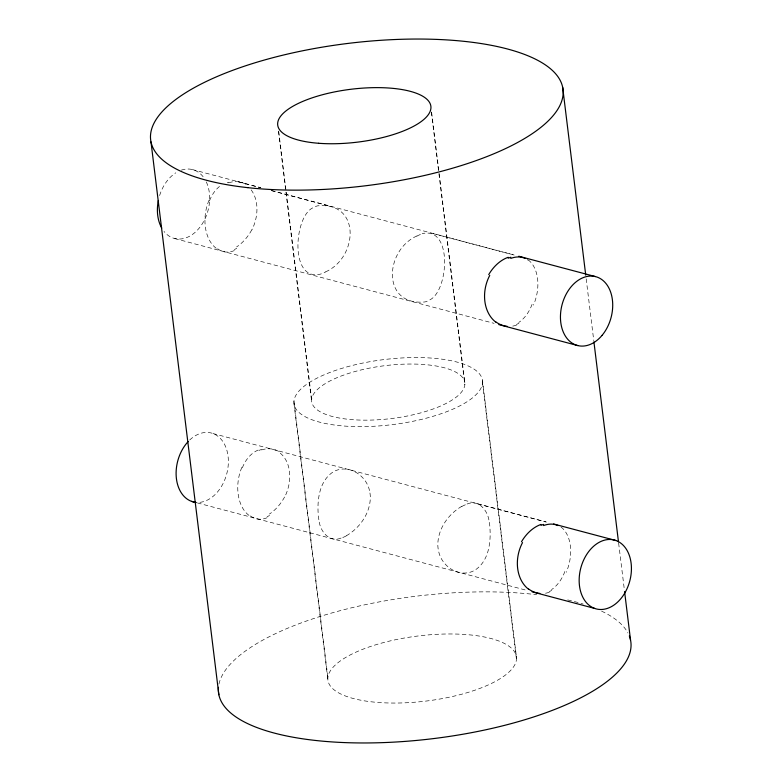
<?xml version="1.0" encoding="UTF-8"?>
<svg xmlns="http://www.w3.org/2000/svg" width="782" height="782" viewBox="0 0 782 782"><rect width="100%" height="100%" fill="white"/><g stroke="black" fill="none" stroke-linecap="round" stroke-linejoin="round"><path stroke-width="0.59" stroke-dasharray="3.91 2.93" d="M346.27 535.807C359.837 528.006 370.218 513.246 370.336 497.274A32.952 29.501 -49.4 0 0 369.485 490.646M461.869 506.277C448.301 514.067 437.92 528.837 437.812 544.8A32.952 29.491 -49.3 0 0 438.653 551.427C441.449 565.044 456.023 576.187 469.982 572.277A33.323 26.295 73.2 0 0 475.143 570.019C488.32 561.32 490.861 543.666 490.001 529.052M236.78 248.344L234.297 249.605M518.916 323.269L516.394 324.52M269.585 515.485L267.092 516.746M551.721 590.41L549.189 591.671M325.586 271.862C358.039 257.571 361.235 201.482 317.482 205.862A32.326 25.562 65.3 0 0 312.272 208.12C293.964 217.826 289.741 281.696 320.385 274.13A32.326 15.767 -49.1 0 0 325.566 271.97M416.953 235.929C384.5 250.22 381.303 306.309 425.056 301.93A32.326 25.571 66.2 0 0 430.256 299.653C448.594 290.005 452.788 226.076 422.153 233.662M258.95 450.412L261.471 449.464M227.249 182.812L228.676 182.323M341.099 538.055C329.046 543.226 319.564 530.577 318.958 519.659M467.04 504.019C479.092 498.848 488.574 511.496 489.19 522.415M432.905 233.525L514.165 255.049M478.115 503.96L545.846 521.897M192.323 169.538L260.68 187.69M271.286 190.505L514.057 254.981M238.442 181.815L260.856 187.788M271.481 190.613L331.656 206.644M174.728 238.539L494.107 323.357M212.958 433.521L546.471 522.093M197.416 502.924L526.296 590.234M369.515 490.637C366.65 477.04 352.135 465.886 338.166 469.796A33.323 26.305 72.4 0 0 332.976 472.025C319.848 480.803 317.257 498.388 318.137 513.021M586.177 278.812L593.773 340.639M618.63 543.099L624.437 590.381M482.504 380.648A94.954 32.785 -7 0 1 344.266 426.043A94.954 32.785 -7 0 1 337.941 369.603A94.954 32.785 -7 0 1 482.504 380.648L516.443 657.056A94.954 32.785 -7 0 1 378.205 702.461A94.954 32.785 -7 0 1 371.88 646.02A94.954 32.785 -7 0 1 516.443 657.056M482.523 383.004L516.462 659.412M431.635 112.452L464.831 382.799A77.154 26.637 -7 0 1 352.516 419.68A77.154 26.637 -7 0 1 347.374 373.825A77.154 26.637 -7 0 1 464.831 382.799M431.351 111.934L438.79 172.548M438.946 173.76L464.84 384.705M278.734 131.571L286.026 190.974M286.183 192.186L311.637 399.494M278.46 131.063L311.647 401.41M293.954 401.195L327.893 677.613M293.973 403.551L327.912 679.959M181.307 170.153A35.61 25.337 -75.1 0 1 204.239 178.267M206.292 181.903A35.61 25.337 -75.1 0 1 198.726 228.667A35.61 25.337 -75.1 0 1 164.015 231.433M159.606 195.568A35.61 25.337 -75.1 0 1 175.823 172.802M189.694 440.012A35.61 25.337 -75.1 0 1 228.051 456.189A35.61 25.337 -75.1 0 1 197.357 502.455M218.96 684.064A207.719 71.719 -7 0 1 536.667 594.682M567.693 599.921A207.719 71.719 -7 0 1 583.128 604.046M601.583 611.133A207.719 71.719 -7 0 1 627.946 632.99M416.914 236.135A32.326 15.572 -48.7 0 1 422.094 233.838M346.26 535.895A33.323 17.771 -52.7 0 1 341.079 538.133M318.87 519.766A32.952 13.597 -87.4 0 1 318.039 513.08M461.859 506.453A33.323 17.595 -52.3 0 1 467.001 504.175M489.268 522.317A32.952 13.597 -87.4 0 1 490.099 528.994M560.977 527A35.473 23.206 -75.2 0 1 566.246 572.287M564.878 571.466A35.483 25.161 -81.3 0 1 551.496 589.648M549.306 592.248A35.561 27.458 -88.7 0 1 543.891 593.45M527.136 259.536A35.483 23.118 -63.1 0 1 528.065 260.201M528.173 259.859A35.473 23.206 -75.2 0 1 533.441 305.146M532.073 304.325A35.483 25.161 -81.3 0 1 518.701 322.507M516.511 325.107A35.561 27.458 -88.7 0 1 511.086 326.309M209.547 200.691A35.561 26.735 -89.6 0 1 220.993 185.334M216.164 248.236A35.434 23.607 -81.7 0 1 209.068 200.172M234.317 250.582A35.561 22.903 -72.2 0 1 216.458 247.699M251.775 229.859A35.483 22.385 -64.6 0 1 236.604 246.907M251.149 189.879A35.473 26.187 -69.4 0 1 251.882 229.957M228.735 182.812A35.483 26.803 -78.6 0 1 246.653 184.708M242.342 467.832A35.561 26.735 -89.6 0 1 258.822 449.806M248.969 515.377A35.434 23.607 -81.7 0 1 241.873 467.323M267.121 517.723A35.561 22.903 -72.2 0 1 249.263 514.839M284.58 497A35.483 22.385 -64.6 0 1 269.399 514.048M280.269 453.169A35.473 26.187 -69.4 0 1 284.677 497.098M261.53 449.953A35.483 26.803 -78.6 0 1 280.552 452.573"/><path stroke-width="1.17" d="M508.241 258.187L510.812 257.249M541.046 525.328L543.607 524.39M518.779 256.232L595.376 276.574M498.818 324.608L577.781 345.576M553.548 523.969L616.011 540.558A35.61 25.337 -75.1 0 1 620.576 599.002A35.61 25.337 -75.1 0 1 579.286 583.871A35.61 25.337 -75.1 0 1 616.011 540.558M191.522 501.36L196.233 502.611M532.112 591.808L594.574 608.396M562.659 87.261L585.738 275.176M593.919 341.851L618.484 541.887M624.583 591.593L630.536 640.087M150.985 141.913L218.862 694.739M161.737 228.051A35.61 25.337 -75.1 0 1 158.355 200.485M195.676 502.337A35.61 25.337 -75.1 0 1 176.419 478.682A35.61 25.337 -75.1 0 1 188.208 441.507M629.324 635.991A207.719 71.719 -7 0 1 434.694 738.443A207.719 71.719 -7 0 1 218.461 687.319M521.506 541.77A35.561 25.513 -67 0 1 541.017 524.429M543.568 525.553A35.483 23.118 -63.1 0 1 557.986 525.582M539.854 593.43A35.561 27.458 -88.7 0 1 528.642 589.051M528.583 589.266A35.434 27.653 -74.6 0 1 522.542 542.552M488.711 274.629A35.561 25.513 -67 0 1 508.212 257.288M510.763 258.402A35.483 23.118 -63.1 0 1 525.191 258.441M507.049 326.29A35.561 27.458 -88.7 0 1 495.837 321.91M495.778 322.125A35.434 27.653 -74.6 0 1 489.737 275.411M602.032 335.4A35.61 25.337 -75.1 0 0 597.116 277.092A35.61 25.337 -75.1 0 0 560.596 320.737A35.61 25.337 -75.1 0 0 602.032 335.4M318.577 143.272A77.154 26.637 -7 0 0 430.892 106.381A77.154 26.637 -7 0 0 313.435 97.418A77.154 26.637 -7 0 0 318.577 143.272M247.865 187.66A207.719 71.719 -7 0 0 563.069 94.681A207.719 71.719 -7 0 0 259.546 61.426A207.719 71.719 -7 0 0 247.865 187.66"/></g></svg>
